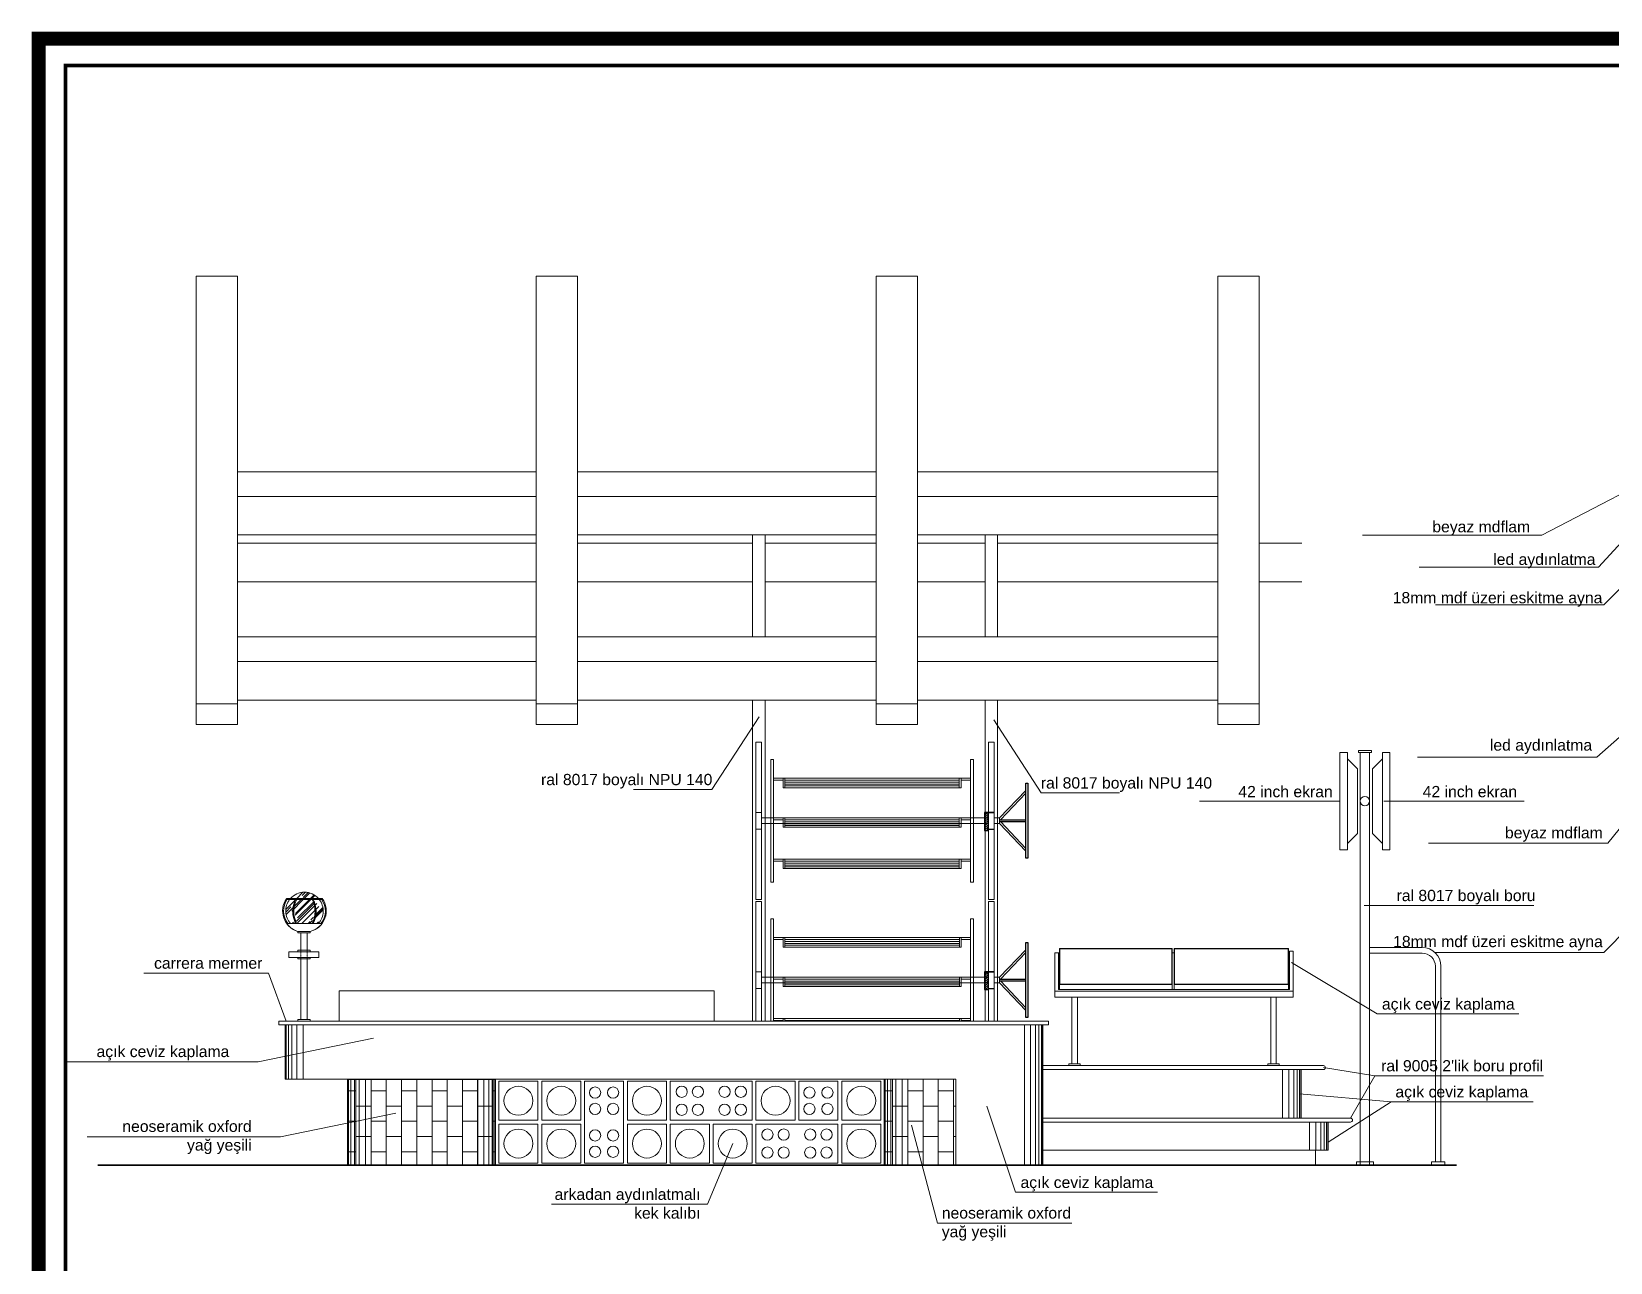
# Model space of a CAD drawing. Header units: millimetres. Extents: x 54215 to 67697, y 23496 to 56611.
# Drawn here: x 55893 to 56735, y 34651 to 35307 of the extents above; entities that cross this region are included whole.
import ezdxf

# ---------------------------------------------------------------- set-up
doc = ezdxf.new("R2010")
doc.units = ezdxf.units.MM
doc.linetypes.add('DASHED', pattern=[19.05, 12.7, -6.35])
doc.linetypes.add('HIDDEN', pattern=[0.375, 0.25, -0.125])
for name, color, linetype, lineweight in [('no3_ahsap gorunus arka ince', 53, 'Continuous', 15), ('no3_ahsap gorunus on ince', 32, 'Continuous', 13), ('no3_cam gorunus arka', 140, 'Continuous', 13), ('no3_duvar kaplama', 8, 'Continuous', 0), ('no3_duvar mevcut', 4, 'Continuous', 35), ('no3_elektrik işaretleri', 10, 'Continuous', 0), ('no3_kutu profil gorunus', 8, 'Continuous', 0), ('no3_kutuprofil kesit', 74, 'Continuous', 18), ('no3_lejand', 255, 'Continuous', 13), ('no3_mermer gorunus on', 31, 'Continuous', 15), ('no3_mobilya aydınlatma', 50, 'Continuous', 13), ('no3_paslanmaz gorunus on', 163, 'Continuous', 15), ('no3_paslanmaz kesit on', 153, 'Continuous', 20), ('no3_yazı duvar', 152, 'Continuous', 0), ('tarama', 8, 'Continuous', 9)]:
    doc.layers.add(name, color=color, linetype=linetype, lineweight=lineweight)
doc.layers.add('no3_ahsap kesit arka', color=7, linetype='Continuous', lineweight=20, true_color=0xff4f14)
doc.layers.add('no3_tefriş ön ince', color=7, linetype='Continuous', lineweight=18, true_color=0x8c1aff)
doc.styles.get("Standard").update_dxf_attribs({"font": 'arial.ttf'})

# ---------------------------------------------------------------- blocks, each defined once
blk = doc.blocks.new('kalıplar')
at = {"layer": 'no3_duvar kaplama'}
for points in [[(55110.95, 23990.86), (55131.8, 23990.86), (55131.8, 23970.01), (55110.95, 23970.01)], [(55133.8, 23990.86), (55154.65, 23990.86), (55154.65, 23970.01), (55133.8, 23970.01)], [(55156.65, 23947.15), (55177.5, 23947.15), (55177.5, 23990.86), (55156.65, 23990.86)], [(55179.5, 23990.86), (55200.35, 23990.86), (55200.35, 23970.01), (55179.5, 23970.01)], [(55202.35, 23990.86), (55246.05, 23990.86), (55246.05, 23970.01), (55202.35, 23970.01)], [(55248.05, 23990.86), (55268.9, 23990.86), (55268.9, 23970.01), (55248.05, 23970.01)], [(55270.9, 23990.86), (55291.75, 23990.86), (55291.75, 23970.01), (55270.9, 23970.01)], [(55293.75, 23990.86), (55314.61, 23990.86), (55314.61, 23970.01), (55293.75, 23970.01)], [(55110.95, 23947.15), (55131.8, 23947.15), (55131.8, 23968.01), (55110.95, 23968.01)], [(55133.8, 23947.15), (55154.65, 23947.15), (55154.65, 23968.01), (55133.8, 23968.01)], [(55179.5, 23947.15), (55200.35, 23947.15), (55200.35, 23968.01), (55179.5, 23968.01)], [(55202.35, 23947.15), (55223.2, 23947.15), (55223.2, 23968.01), (55202.35, 23968.01)], [(55225.2, 23947.15), (55246.05, 23947.15), (55246.05, 23968.01), (55225.2, 23968.01)], [(55248.05, 23947.15), (55291.75, 23947.15), (55291.75, 23968.01), (55248.05, 23968.01)], [(55293.75, 23947.15), (55314.61, 23947.15), (55314.61, 23968.01), (55293.75, 23968.01)]]:
    blk.add_lwpolyline(points, close=True, dxfattribs=at)
for centre, radius in [((55121.37, 23980.43), 7.71), ((55144.22, 23980.43), 7.71), ((55162.26, 23984.77), 3), ((55171.89, 23984.77), 3), ((55189.93, 23980.43), 7.71), ((55208.44, 23985.23), 3), ((55217.11, 23985.23), 3), ((55231.29, 23985.23), 3), ((55239.97, 23985.23), 3), ((55258.48, 23980.43), 7.71), ((55276.52, 23984.77), 3), ((55286.14, 23984.77), 3), ((55304.18, 23980.43), 7.71), ((55162.26, 23976.09), 3), ((55171.89, 23976.09), 3), ((55208.44, 23975.61), 3), ((55217.11, 23975.61), 3), ((55231.29, 23975.61), 3), ((55239.97, 23975.61), 3), ((55276.52, 23976.09), 3), ((55286.14, 23976.09), 3), ((55121.37, 23957.58), 7.71), ((55144.22, 23957.58), 7.71), ((55162.26, 23961.92), 3), ((55171.89, 23961.92), 3), ((55189.93, 23957.58), 7.71), ((55212.78, 23957.58), 7.71), ((55235.63, 23957.58), 7.71), ((55254.14, 23962.38), 3), ((55262.82, 23962.38), 3), ((55276.99, 23962.38), 3), ((55285.67, 23962.38), 3), ((55304.18, 23957.58), 7.71), ((55162.26, 23953.24), 3), ((55171.89, 23953.24), 3), ((55254.14, 23952.76), 3), ((55262.82, 23952.76), 3), ((55276.99, 23952.76), 3), ((55285.67, 23952.76), 3)]:
    blk.add_circle(centre, radius, dxfattribs=at)
blk = doc.blocks.new('dwerayd')
at = {"layer": 'tarama'}
h = blk.add_hatch(dxfattribs=at)
h.set_pattern_fill('AR-RROOF', color=256, scale=0.166812, angle=405, style=0)
h.set_pattern_definition([(45, (54840.516, 23930.4577), (3.5952, 9.5873), [63.5552, -8.474, 21.185, -4.237]), (45, (54843.003, 23935.9404), (-6.9807, 0.9887), [12.711, -1.3982, 25.422, -3.1778]), (45, (54839.4674, 23934.5023), (13.57197, 17.58664), [33.8961, -5.9318, 16.9481, -4.237])])
edge = h.paths.add_edge_path()
edge.add_line((54844.46, 23936.71), (54840.52, 23936.71))
edge.add_arc((54850.52, 23937.13), 10.01, 182.38802, 221.81031)
edge.add_line((54843.06, 23930.46), (54845.99, 23930.46))
edge.add_arc((54856.92, 23936.45), 12.46, 178.77626, 208.72561, ccw=False)
edge = h.paths.add_edge_path()
edge.add_arc((54859.41, 23936.82), 13.99, 180.44173, 207.06104)
edge.add_line((54846.96, 23930.46), (54854.08, 23930.46))
edge.add_arc((54841.63, 23936.82), 13.99, 332.93896, 359.55827)
edge.add_line((54855.61, 23936.71), (54845.43, 23936.71))
edge = h.paths.add_edge_path()
edge.add_arc((54844.12, 23936.45), 12.46, -28.72561, 1.22374, ccw=False)
edge.add_line((54855.05, 23930.46), (54857.98, 23930.46))
edge.add_arc((54850.52, 23937.13), 10.01, 318.18969, 357.61198)
edge.add_line((54860.52, 23936.71), (54856.58, 23936.71))
edge = h.paths.add_edge_path()
edge.add_line((54858.39, 23943.3), (54842.64, 23943.3))
edge.add_arc((54850.52, 23937.13), 10.01, 141.92372, 182.38802)
edge.add_line((54840.52, 23936.71), (54860.52, 23936.71))
edge.add_arc((54850.52, 23937.13), 10.01, 357.61198, 398.07628)
edge = h.paths.add_edge_path()
edge.add_line((54843.06, 23943.8), (54857.98, 23943.8))
edge.add_arc((54850.52, 23937.13), 10.01, 41.81031, 138.18969)
at = {"layer": 'no3_duvar kaplama', "linetype": 'DASHED', "ltscale": 0.01}
for p, q in [((54848.59, 23915.38), (54848.59, 23912.38)), ((54851.92, 23915.38), (54851.92, 23912.38))]:
    blk.add_line(p, q, dxfattribs=at)
at = {"layer": 'no3_mobilya aydınlatma'}
for p, q in [((54841.04, 23943.3), (54859.99, 23943.3)), ((54841.17, 23943.8), (54859.99, 23943.8)), ((54841.04, 23930.46), (54859.99, 23930.46)), ((54848.59, 23915.38), (54848.59, 23925.42)), ((54851.92, 23915.38), (54851.92, 23925.42)), ((54848.59, 23879.26), (54848.59, 23912.38)), ((54851.92, 23879.26), (54851.92, 23912.38))]:
    blk.add_line(p, q, dxfattribs=at)
for points in [[(54846.92, 23925.42), (54853.59, 23925.42), (54853.59, 23926.26), (54846.92, 23926.26)], [(54846.92, 23878.42), (54853.59, 23878.42), (54853.59, 23879.26), (54846.92, 23879.26)]]:
    blk.add_lwpolyline(points, close=True, dxfattribs=at)
for centre in [(54841.17, 23943.55), (54859.87, 23943.55)]:
    blk.add_circle(centre, 0.25, dxfattribs=at)
for centre, radius, start, end in [((54850.26, 23937.13), 11.38, 144.99252, 252.94472), ((54850.26, 23937.13), 10.88, 144.99252, 217.84721), ((54850.52, 23937.13), 10.01, 141.92372, 182.38802), ((54850.52, 23937.13), 10.01, 41.81031, 138.18969), ((54858.81, 23936.82), 14.49, 153.42237, 206.05526), ((54858.81, 23936.82), 13.99, 152.39304, 207.06104), ((54850.99, 23937.14), 11.19, 283.42587, 36.03109), ((54842.22, 23936.82), 13.99, 332.93896, 27.60696), ((54842.22, 23936.82), 14.49, 333.94474, 26.57763), ((54850.52, 23937.13), 10.01, 357.61198, 38.07628), ((54850.99, 23937.14), 10.69, 321.30525, 36.03109), ((54850.52, 23937.13), 10.01, 182.38802, 221.81031), ((54850.52, 23937.13), 10.01, 318.18969, 357.61198), ((54850.26, 23937.13), 11.38, 221.29316, 252.94472), ((54851.12, 23936.99), 11.01, 282.96244, 323.63672)]:
    blk.add_arc(centre, radius, start, end, dxfattribs=at)
blk = doc.blocks.new('dfbgfnghm')
h = blk.add_hatch()
h.set_pattern_fill('ANSI31', color=256, scale=0.25, style=0)
h.set_pattern_definition([(45, (-56.31455, 0), (-0.561266, 0.561266), [])])
h.paths.add_polyline_path([(2847.3, 1224.52), (2845.3, 1224.52), (2845.3, 1214.94), (2847.3, 1214.94)])
for p, q in [((2853.3, 1220.6), (2867.3, 1220.6)), ((2853.3, 1219.6), (2867.3, 1219.6))]:
    blk.add_line(p, q)
at = {"color": 24, "linetype": 'HIDDEN'}
blk.add_line((2847.3, 1215.57), (2850.3, 1215.57), dxfattribs=at)
for points in [[(2868.3, 1240.05), (2868.3, 1200.05), (2867.3, 1200.05), (2867.3, 1240.05), (2868.3, 1240.05)], [(2853.3, 1221.55), (2867.3, 1236.24)], [(2853.78, 1220.6), (2867.3, 1234.79)], [(2847.3, 1224.52), (2845.3, 1224.52), (2845.3, 1214.94), (2847.3, 1214.94), (2847.3, 1224.52)], [(2853.3, 1218.55), (2867.3, 1203.85)], [(2853.68, 1219.6), (2867.3, 1205.3)]]:
    blk.add_lwpolyline(points)
at = {"color": 24}
blk.add_lwpolyline([(2847.3, 1224.52), (2850.3, 1224.52), (2850.3, 1224.52), (2847.3, 1224.52), (2847.3, 1224.52)], dxfattribs=at)
at = {"layer": 'no3_paslanmaz gorunus on', "color": 42}
blk.add_lwpolyline([(2731.3, 1252.63), (2732.8, 1252.63), (2732.8, 1187.38), (2731.3, 1187.38), (2731.3, 1252.63)], dxfattribs=at)
blk.add_lwpolyline([(2837.8, 1252.63), (2839.3, 1252.63), (2839.3, 1187.38), (2837.8, 1187.38), (2837.8, 1252.63)], close=True, dxfattribs=at)
at = {"layer": 'no3_paslanmaz gorunus on'}
for points in [[(2732.8, 1242.68), (2737.8, 1242.68), (2737.8, 1241.68), (2732.8, 1241.68)], [(2738.8, 1241.68), (2831.8, 1241.68), (2831.8, 1242.68), (2738.8, 1242.68)], [(2738.8, 1239.56), (2831.8, 1239.56), (2831.8, 1240.56), (2738.8, 1240.56)], [(2738.8, 1237.68), (2831.8, 1237.68), (2831.8, 1238.68), (2738.8, 1238.68)], [(2837.8, 1242.68), (2832.8, 1242.68), (2832.8, 1241.68), (2837.8, 1241.68)], [(2732.8, 1221.55), (2737.8, 1221.55), (2737.8, 1220.55), (2732.8, 1220.55)], [(2738.8, 1220.55), (2831.8, 1220.55), (2831.8, 1221.55), (2738.8, 1221.55)], [(2837.8, 1221.55), (2832.8, 1221.55), (2832.8, 1220.55), (2837.8, 1220.55)], [(2738.8, 1218.43), (2831.8, 1218.43), (2831.8, 1219.43), (2738.8, 1219.43)], [(2738.8, 1216.55), (2831.8, 1216.55), (2831.8, 1217.55), (2738.8, 1217.55)], [(2732.8, 1199.51), (2737.8, 1199.51), (2737.8, 1198.51), (2732.8, 1198.51)], [(2738.8, 1198.51), (2831.8, 1198.51), (2831.8, 1199.51), (2738.8, 1199.51)], [(2738.8, 1196.39), (2831.8, 1196.39), (2831.8, 1197.39), (2738.8, 1197.39)], [(2738.8, 1194.51), (2831.8, 1194.51), (2831.8, 1195.51), (2738.8, 1195.51)], [(2837.8, 1199.51), (2832.8, 1199.51), (2832.8, 1198.51), (2837.8, 1198.51)]]:
    blk.add_lwpolyline(points, close=True, dxfattribs=at)
for points in [[(2738.8, 1242.68), (2738.8, 1237.68), (2737.8, 1237.68), (2737.8, 1242.68), (2738.8, 1242.68)], [(2832.8, 1242.68), (2832.8, 1237.68), (2831.8, 1237.68), (2831.8, 1242.68), (2832.8, 1242.68)], [(2738.8, 1221.55), (2738.8, 1216.55), (2737.8, 1216.55), (2737.8, 1221.55), (2738.8, 1221.55)], [(2832.8, 1221.55), (2832.8, 1216.55), (2831.8, 1216.55), (2831.8, 1221.55), (2832.8, 1221.55)], [(2738.8, 1199.51), (2738.8, 1194.51), (2737.8, 1194.51), (2737.8, 1199.51), (2738.8, 1199.51)], [(2832.8, 1199.51), (2832.8, 1194.51), (2831.8, 1194.51), (2831.8, 1199.51), (2832.8, 1199.51)]]:
    blk.add_lwpolyline(points, dxfattribs=at)
at = {"layer": 'no3_paslanmaz kesit on', "color": 24}
blk.add_line((2723.3, 1215.57), (2726.3, 1215.57), dxfattribs=at)
for points in [[(2726.3, 1218.84), (2726.3, 1262.01), (2723.3, 1262.01), (2723.3, 1215.57), (2726.3, 1215.57)], [(2850.3, 1218.84), (2850.3, 1262.01), (2847.3, 1262.01), (2847.3, 1215.57), (2850.3, 1215.57)], [(2723.3, 1224.52), (2726.3, 1224.52), (2726.3, 1224.52), (2723.3, 1224.52), (2723.3, 1224.52)], [(2726.3, 1221.25), (2726.3, 1178.08), (2723.3, 1178.08), (2723.3, 1224.52), (2726.3, 1224.52)], [(2850.3, 1221.25), (2850.3, 1178.08), (2847.3, 1178.08), (2847.3, 1224.52), (2850.3, 1224.52)]]:
    blk.add_lwpolyline(points, dxfattribs=at)
for points in [[(2726.3, 1218.55), (2847.3, 1218.55), (2847.3, 1221.55), (2726.3, 1221.55)], [(2850.3, 1218.55), (2853.3, 1218.55), (2853.3, 1221.55), (2850.3, 1221.55)]]:
    blk.add_lwpolyline(points, close=True, dxfattribs=at)

msp = doc.modelspace()

# ---------------------------------------------------------------- hatches: boundary and pattern name
h = msp.add_hatch()
h.set_pattern_fill('ANSI31', color=256, scale=0.25, style=0)
h.set_pattern_definition([(45, (53499.3252, 33581.1502), (-0.561266, 0.561266), [])])
h.paths.add_polyline_path([(56402.942, 34805.67), (56400.942, 34805.67), (56400.942, 34796.087), (56402.942, 34796.087)])
at = {"layer": 'no3_duvar kaplama'}
h = msp.add_hatch(dxfattribs=at)
h.set_pattern_fill('AR-B816', color=256, scale=0.04, angle=90)
h.set_pattern_definition([(90, (1030.978, 10756.438), (-8.128, 5e-16), []), (180, (1030.978, 10756.438), (-8.128, -8.128), [8.128, -8.128])])
h.paths.add_polyline_path([(56061.288, 34748.294), (56061.288, 34702.592), (56140.225, 34702.592), (56140.225, 34748.294)])
h = msp.add_hatch(dxfattribs=at)
h.set_pattern_fill('AR-B816', color=256, scale=0.04, angle=90)
h.set_pattern_definition([(90, (1317.146, 10756.438), (-8.128, 5e-16), []), (180, (1317.146, 10756.438), (-8.128, -8.128), [8.128, -8.128])])
h.paths.add_polyline_path([(56347.456, 34748.294), (56347.456, 34702.592), (56385.592, 34702.592), (56385.592, 34748.294)])

# ---------------------------------------------------------------- linework, layer by layer
for p, q in [((56408.942, 34801.746), (56422.942, 34801.746)), ((56408.942, 34800.746), (56422.942, 34800.746)), ((56431.211, 34777.331), (56431.211, 34702.592)), ((56061.288, 34748.294), (56140.225, 34748.294)), ((56568.847, 34753.492), (56568.847, 34727.592)), ((56583.28, 34725.492), (56583.28, 34710.592))]:
    msp.add_line(p, q)
at = {"color": 24, "linetype": 'HIDDEN'}
msp.add_line((56402.942, 34796.722), (56405.942, 34796.722), dxfattribs=at)
at = {"color": 252, "const_width": 2.031}
msp.add_lwpolyline([(58449.655, 34783.915, -0.4142136), (58440.109, 34774.37), (58079.769, 34774.37, 0.4142136), (58055.905, 34750.506), (58055.905, 34518.555, 0.4142136), (58079.769, 34494.691), (58440.109, 34494.691, -0.4142136), (58449.655, 34485.145), (58449.655, 34169.5), (55910.864, 34169.5), (55910.864, 35288.864), (58449.655, 35288.864), (58449.655, 34783.915)], format="xyb", dxfattribs=at)
for points in [[(56408.942, 34802.696), (56422.942, 34817.392)], [(56409.419, 34801.746), (56422.942, 34815.942)], [(56423.942, 34821.196), (56423.942, 34781.196), (56422.942, 34781.196), (56422.942, 34821.196), (56423.942, 34821.196)], [(56402.942, 34805.67), (56400.942, 34805.67), (56400.942, 34796.087), (56402.942, 34796.087), (56402.942, 34805.67)], [(56408.942, 34799.696), (56422.942, 34785)], [(56409.323, 34800.746), (56422.942, 34786.45)]]:
    msp.add_lwpolyline(points)
at = {"color": 24}
msp.add_lwpolyline([(56402.942, 34805.67), (56405.942, 34805.67), (56405.942, 34805.67), (56402.942, 34805.67), (56402.942, 34805.67)], dxfattribs=at)
at = {"layer": 'no3_ahsap gorunus arka ince'}
for p, q in [((56002.522, 35034.061), (56161.823, 35034.061)), ((56183.823, 35034.061), (56277.236, 35034.061)), ((56283.836, 35034.061), (56343.123, 35034.061)), ((56365.123, 35034.061), (56401.236, 35034.061)), ((56407.836, 35034.061), (56525.277, 35034.061)), ((56547.277, 35034.061), (56570.081, 35034.061)), ((56002.522, 35013.597), (56161.823, 35013.597)), ((56183.823, 35013.597), (56277.236, 35013.597)), ((56283.836, 35013.597), (56343.123, 35013.597)), ((56365.123, 35013.597), (56401.236, 35013.597)), ((56407.836, 35013.597), (56525.277, 35013.597)), ((56547.277, 35013.597), (56570.081, 35013.597))]:
    msp.add_line(p, q, dxfattribs=at)
at = {"layer": 'no3_ahsap gorunus on ince'}
for p, q in [((56002.522, 35072.214), (56161.823, 35072.214)), ((56183.823, 35072.214), (56343.123, 35072.214)), ((56365.123, 35072.214), (56525.277, 35072.214)), ((56002.522, 35059.086), (56161.823, 35059.086)), ((56183.823, 35059.086), (56343.123, 35059.086)), ((56365.123, 35059.086), (56525.277, 35059.086)), ((56002.522, 35038.523), (56161.823, 35038.523)), ((56183.823, 35038.523), (56343.123, 35038.523)), ((56365.123, 35038.523), (56525.277, 35038.523)), ((56002.522, 34984.167), (56161.823, 34984.167)), ((56183.823, 34984.167), (56343.123, 34984.167)), ((56365.123, 34984.167), (56525.277, 34984.167)), ((56002.522, 34971.039), (56161.823, 34971.039)), ((56183.823, 34971.039), (56343.123, 34971.039)), ((56365.123, 34971.039), (56525.277, 34971.039)), ((56002.522, 34950.476), (56161.823, 34950.476)), ((56183.823, 34950.476), (56343.123, 34950.476)), ((56365.123, 34950.476), (56525.277, 34950.476)), ((56441.095, 34815.798), (56438.395, 34815.798)), ((56438.395, 34815.798), (56438.395, 34792.068)), ((56440.395, 34815.798), (56440.395, 34796.259)), ((56501.895, 34815.798), (56500.895, 34815.798)), ((56563.395, 34815.798), (56562.895, 34815.798)), ((56563.395, 34816.694), (56563.395, 34796.259)), ((56565.395, 34816.694), (56563.395, 34816.694)), ((56565.395, 34816.694), (56565.395, 34792.068)), ((56565.395, 34795.359), (56438.395, 34795.359)), ((56565.395, 34792.068), (56438.395, 34792.068)), ((56563.395, 34796.259), (56440.395, 34796.259)), ((56028.018, 34777.331), (56028.018, 34748.294)), ((56432, 34777.331), (56432, 34702.592)), ((56432, 34777.331), (56432, 34702.592)), ((56385.592, 34748.294), (56028.018, 34748.294)), ((56061.288, 34748.294), (56061.288, 34702.592)), ((56140.225, 34748.294), (56140.225, 34702.592)), ((56140.225, 34748.294), (56140.225, 34702.592)), ((56347.356, 34748.294), (56347.356, 34702.592)), ((56347.356, 34748.294), (56347.356, 34702.592)), ((56385.592, 34748.294), (56385.592, 34702.592)), ((56432, 34702.592), (56432, 34755.592)), ((56432, 34755.592), (56463.664, 34755.592)), ((56432, 34755.592), (56432, 34702.592)), ((56569.635, 34755.592), (56463.664, 34755.592)), ((56569.635, 34727.592), (56569.635, 34753.492)), ((56432, 34727.592), (56584.069, 34727.592)), ((56432, 34710.592), (56584.069, 34710.592)), ((56577.269, 34710.592), (56577.269, 34702.592))]:
    msp.add_line(p, q, dxfattribs=at)
for points in [[(56432, 34702.592), (56432, 34755.592), (56463.664, 34755.592)], [(56569.635, 34755.592), (56569.635, 34755.592), (56463.664, 34755.592)], [(56569.635, 34727.592), (56569.635, 34753.492)], [(56432, 34727.592), (56584.069, 34727.592)], [(56584.069, 34725.492), (56584.069, 34710.592)]]:
    msp.add_lwpolyline(points, dxfattribs=at)
at = {"layer": 'no3_ahsap kesit arka'}
msp.add_lwpolyline([(56030.018, 34816.288), (56046.018, 34816.288), (56046.018, 34813.288), (56030.018, 34813.288)], close=True, dxfattribs=at)
at = {"layer": 'no3_cam gorunus arka'}
for p, q in [((56056.722, 34795.414), (56256.722, 34795.414)), ((56056.722, 34779.331), (56056.722, 34795.414)), ((56256.722, 34779.331), (56256.722, 34795.414))]:
    msp.add_line(p, q, dxfattribs=at)
at = {"layer": 'no3_duvar kaplama'}
for p, q in [((56028.496, 34777.331), (56028.496, 34748.294)), ((56029.811, 34777.331), (56029.811, 34748.294)), ((56029.811, 34777.331), (56029.811, 34748.294)), ((56031.651, 34777.331), (56031.651, 34748.294)), ((56031.651, 34777.331), (56031.651, 34748.294)), ((56034.28, 34777.331), (56034.28, 34748.294)), ((56034.28, 34777.331), (56034.28, 34748.294)), ((56037.61, 34777.331), (56037.61, 34748.294)), ((56037.61, 34777.331), (56037.61, 34748.294)), ((56422.097, 34777.331), (56422.097, 34702.592)), ((56422.097, 34777.331), (56422.097, 34702.592)), ((56425.428, 34777.331), (56425.428, 34702.592)), ((56425.428, 34777.331), (56425.428, 34702.592)), ((56428.057, 34777.331), (56428.057, 34702.592)), ((56428.057, 34777.331), (56428.057, 34702.592)), ((56429.897, 34777.331), (56429.897, 34702.592)), ((56429.897, 34777.331), (56429.897, 34702.592)), ((56431.211, 34777.331), (56431.211, 34702.592)), ((56061.767, 34748.294), (56061.767, 34702.592)), ((56063.081, 34748.294), (56063.081, 34702.592)), ((56063.081, 34748.294), (56063.081, 34702.592)), ((56064.922, 34748.294), (56064.922, 34702.592)), ((56064.922, 34748.294), (56064.922, 34702.592)), ((56067.551, 34748.294), (56067.551, 34702.592)), ((56067.551, 34748.294), (56067.551, 34702.592)), ((56070.881, 34748.294), (56070.881, 34702.592)), ((56070.881, 34748.294), (56070.881, 34702.592)), ((56130.633, 34748.294), (56130.633, 34702.592)), ((56130.633, 34748.294), (56130.633, 34702.592)), ((56133.963, 34748.294), (56133.963, 34702.592)), ((56133.963, 34748.294), (56133.963, 34702.592)), ((56136.592, 34748.294), (56136.592, 34702.592)), ((56136.592, 34748.294), (56136.592, 34702.592)), ((56138.432, 34748.294), (56138.432, 34702.592)), ((56138.432, 34748.294), (56138.432, 34702.592)), ((56139.747, 34748.294), (56139.747, 34702.592)), ((56347.835, 34748.294), (56347.835, 34702.592)), ((56349.149, 34748.294), (56349.149, 34702.592)), ((56349.149, 34748.294), (56349.149, 34702.592)), ((56350.99, 34748.294), (56350.99, 34702.592)), ((56350.99, 34748.294), (56350.99, 34702.592)), ((56353.618, 34748.294), (56353.618, 34702.592)), ((56353.618, 34748.294), (56353.618, 34702.592)), ((56356.949, 34748.294), (56356.949, 34702.592)), ((56356.949, 34748.294), (56356.949, 34702.592)), ((56559.733, 34753.492), (56559.733, 34727.592)), ((56559.733, 34753.492), (56559.733, 34727.592)), ((56563.063, 34753.492), (56563.063, 34727.592)), ((56563.063, 34753.492), (56563.063, 34727.592)), ((56565.692, 34753.492), (56565.692, 34727.592)), ((56565.692, 34753.492), (56565.692, 34727.592)), ((56567.532, 34753.492), (56567.532, 34727.592)), ((56567.532, 34753.492), (56567.532, 34727.592)), ((56568.847, 34753.492), (56568.847, 34727.592)), ((56574.167, 34725.492), (56574.167, 34710.592)), ((56574.167, 34725.492), (56574.167, 34710.592)), ((56577.497, 34725.492), (56577.497, 34710.592)), ((56577.497, 34725.492), (56577.497, 34710.592)), ((56580.126, 34725.492), (56580.126, 34710.592)), ((56580.126, 34725.492), (56580.126, 34710.592)), ((56581.966, 34725.492), (56581.966, 34710.592)), ((56581.966, 34725.492), (56581.966, 34710.592)), ((56583.28, 34725.492), (56583.28, 34710.592))]:
    msp.add_line(p, q, dxfattribs=at)
at = {"layer": 'no3_duvar mevcut'}
msp.add_line((56652.565, 34702.592), (55928.084, 34702.592), dxfattribs=at)
at = {"layer": 'no3_elektrik işaretleri'}
for p, q in [((56594.32, 34919.186), (56599.674, 34913.832)), ((56613.027, 34919.186), (56607.674, 34913.832)), ((56599.674, 34879.352), (56599.674, 34913.832)), ((56607.674, 34879.352), (56607.674, 34913.832)), ((56594.32, 34873.999), (56599.674, 34879.352)), ((56613.027, 34873.999), (56607.674, 34879.352))]:
    msp.add_line(p, q, dxfattribs=at)
for points in [[(56594.32, 34922.592), (56594.32, 34870.592), (56590.32, 34870.592), (56590.32, 34922.592)], [(56613.027, 34922.592), (56613.027, 34870.592), (56617.027, 34870.592), (56617.027, 34922.592)]]:
    msp.add_lwpolyline(points, close=True, dxfattribs=at)
at = {"layer": 'no3_kutu profil gorunus'}
for p, q in [((56440.895, 34798.891), (56440.895, 34796.259)), ((56500.895, 34798.891), (56500.895, 34796.259)), ((56501.895, 34798.891), (56501.895, 34796.259)), ((56562.895, 34798.891), (56562.895, 34796.259)), ((56432, 34755.592), (56581.585, 34755.592)), ((56581.585, 34753.492), (56432, 34753.492)), ((56432, 34727.592), (56596.019, 34727.592)), ((56596.019, 34725.492), (56432, 34725.492))]:
    msp.add_line(p, q, dxfattribs=at)
for points in [[(56440.895, 34817.991), (56500.895, 34817.991), (56500.895, 34798.891), (56440.895, 34798.891)], [(56441.095, 34817.791), (56500.695, 34817.791), (56500.695, 34799.091), (56441.095, 34799.091)], [(56501.895, 34817.991), (56562.895, 34817.991), (56562.895, 34798.891), (56501.895, 34798.891)], [(56502.095, 34817.791), (56562.695, 34817.791), (56562.695, 34799.091), (56502.095, 34799.091)]]:
    msp.add_lwpolyline(points, close=True, dxfattribs=at)
at = {"layer": 'no3_kutuprofil kesit', "color": 78, "lineweight": 15}
for p, q in [((56277.236, 34984.167), (56277.236, 35038.523)), ((56283.836, 34984.167), (56283.836, 35038.523)), ((56401.236, 34984.167), (56401.236, 35038.523)), ((56407.836, 34984.167), (56407.836, 35038.523))]:
    msp.add_line(p, q, dxfattribs=at)
at = {"layer": 'no3_kutuprofil kesit'}
for p, q in [((56277.236, 34950.476), (56277.236, 34779.331)), ((56283.836, 34950.476), (56283.836, 34779.331)), ((56401.236, 34950.476), (56401.236, 34779.331)), ((56407.836, 34950.476), (56407.836, 34779.331)), ((56607.174, 34922.592), (56600.174, 34922.592)), ((56601.174, 34702.592), (56601.174, 34922.592)), ((56606.174, 34702.592), (56606.174, 34922.592)), ((56606.174, 34818.561), (56634.224, 34818.561)), ((56606.174, 34815.561), (56634.224, 34815.561)), ((56641.224, 34808.561), (56641.224, 34704.37)), ((56644.224, 34808.561), (56644.224, 34704.37)), ((56447.361, 34756.592), (56447.361, 34792.068)), ((56450.361, 34756.592), (56450.361, 34792.068)), ((56553.43, 34756.592), (56553.43, 34792.068)), ((56556.43, 34756.592), (56556.43, 34792.068))]:
    msp.add_line(p, q, dxfattribs=at)
for points in [[(56600.174, 34922.592), (56607.174, 34922.592), (56607.174, 34923.592), (56600.174, 34923.592)], [(56445.861, 34756.592), (56445.861, 34755.592), (56451.861, 34755.592), (56451.861, 34756.592)], [(56551.93, 34756.592), (56551.93, 34755.592), (56557.93, 34755.592), (56557.93, 34756.592)], [(56599.174, 34702.592), (56608.211, 34702.592), (56608.211, 34704.37), (56599.174, 34704.37)], [(56639.104, 34702.592), (56646.261, 34702.592), (56646.261, 34704.37), (56639.104, 34704.37)]]:
    msp.add_lwpolyline(points, close=True, dxfattribs=at)
msp.add_circle((56603.674, 34896.592), 2.5, dxfattribs=at)
for centre, radius, start in [((56634.224, 34808.561), 10, 0), ((56634.224, 34808.561), 7, 0), ((56581.585, 34754.542), 1.05, 270), ((56596.019, 34726.542), 1.05, 270)]:
    msp.add_arc(centre, radius, start, 90, dxfattribs=at)
at = {"layer": 'no3_lejand', "color": 1, "const_width": 7.466}
msp.add_lwpolyline([(58463.973, 34155.182), (55896.546, 34155.182), (55896.546, 35303.182), (58463.973, 35303.182), (58463.973, 34783.915, -0.4142136), (58440.109, 34760.051), (58079.769, 34760.051, 0.4142136), (58070.223, 34750.506), (58070.223, 34518.555, 0.4142136), (58079.769, 34509.009), (58440.109, 34509.009, -0.4142136), (58463.973, 34485.145), (58463.973, 34155.182)], format="xyb", dxfattribs=at)
at = {"layer": 'no3_mermer gorunus on'}
for p, q in [((56024.722, 34779.331), (56434.986, 34779.331)), ((56024.722, 34779.331), (56024.722, 34777.331)), ((56024.722, 34777.331), (56434.986, 34777.331)), ((56434.986, 34779.331), (56434.986, 34777.331))]:
    msp.add_line(p, q, dxfattribs=at)
at = {"layer": 'no3_mobilya aydınlatma'}
for points in [[(56034.681, 34816.288), (56041.354, 34816.288), (56041.354, 34817.122), (56034.681, 34817.122)], [(56034.681, 34812.454), (56041.354, 34812.454), (56041.354, 34813.288), (56034.681, 34813.288)]]:
    msp.add_lwpolyline(points, close=True, dxfattribs=at)
at = {"layer": 'no3_paslanmaz gorunus on', "color": 42}
for points in [[(56286.942, 34833.779), (56288.442, 34833.779), (56288.442, 34779.331)], [(56286.942, 34779.331), (56286.942, 34833.779)], [(56393.442, 34779.331), (56393.442, 34833.779), (56394.942, 34833.779), (56394.942, 34779.331)]]:
    msp.add_lwpolyline(points, dxfattribs=at)
at = {"layer": 'no3_paslanmaz gorunus on'}
for points in [[(56288.442, 34823.826), (56293.442, 34823.826), (56293.442, 34822.826), (56288.442, 34822.826)], [(56294.442, 34822.826), (56387.442, 34822.826), (56387.442, 34823.826), (56294.442, 34823.826)], [(56393.442, 34823.826), (56388.442, 34823.826), (56388.442, 34822.826), (56393.442, 34822.826)], [(56294.442, 34820.711), (56387.442, 34820.711), (56387.442, 34821.711), (56294.442, 34821.711)], [(56294.442, 34818.826), (56387.442, 34818.826), (56387.442, 34819.826), (56294.442, 34819.826)], [(56288.442, 34802.696), (56293.442, 34802.696), (56293.442, 34801.696), (56288.442, 34801.696)], [(56294.442, 34801.696), (56387.442, 34801.696), (56387.442, 34802.696), (56294.442, 34802.696)], [(56294.442, 34799.581), (56387.442, 34799.581), (56387.442, 34800.581), (56294.442, 34800.581)], [(56294.442, 34797.696), (56387.442, 34797.696), (56387.442, 34798.696), (56294.442, 34798.696)], [(56393.442, 34802.696), (56388.442, 34802.696), (56388.442, 34801.696), (56393.442, 34801.696)], [(56288.442, 34780.656), (56293.442, 34780.656), (56293.442, 34779.656), (56288.442, 34779.656)], [(56294.442, 34779.656), (56387.442, 34779.656), (56387.442, 34780.656), (56294.442, 34780.656)], [(56393.442, 34780.656), (56388.442, 34780.656), (56388.442, 34779.656), (56393.442, 34779.656)]]:
    msp.add_lwpolyline(points, close=True, dxfattribs=at)
for points in [[(56294.442, 34823.826), (56294.442, 34818.826), (56293.442, 34818.826), (56293.442, 34823.826), (56294.442, 34823.826)], [(56388.442, 34823.826), (56388.442, 34818.826), (56387.442, 34818.826), (56387.442, 34823.826), (56388.442, 34823.826)], [(56294.442, 34802.696), (56294.442, 34797.696), (56293.442, 34797.696), (56293.442, 34802.696), (56294.442, 34802.696)], [(56388.442, 34802.696), (56388.442, 34797.696), (56387.442, 34797.696), (56387.442, 34802.696), (56388.442, 34802.696)], [(56293.442, 34779.331), (56293.442, 34780.656), (56294.442, 34780.656)], [(56294.442, 34780.656), (56294.442, 34779.331)], [(56387.442, 34779.331), (56387.442, 34780.656), (56388.442, 34780.656)], [(56388.442, 34780.656), (56388.442, 34779.331)]]:
    msp.add_lwpolyline(points, dxfattribs=at)
at = {"layer": 'no3_paslanmaz kesit on', "color": 24}
msp.add_line((56278.942, 34796.722), (56281.942, 34796.722), dxfattribs=at)
for points in [[(56281.942, 34799.987), (56281.942, 34843.164), (56278.942, 34843.164), (56278.942, 34796.722), (56281.942, 34796.722)], [(56405.942, 34799.987), (56405.942, 34843.164), (56402.942, 34843.164), (56402.942, 34796.722), (56405.942, 34796.722)], [(56278.942, 34805.67), (56281.942, 34805.67), (56281.942, 34805.67), (56278.942, 34805.67), (56278.942, 34805.67)], [(56278.942, 34779.331), (56278.942, 34805.67), (56281.942, 34805.67)], [(56281.942, 34802.405), (56281.942, 34779.331)], [(56402.942, 34779.331), (56402.942, 34805.67), (56405.942, 34805.67)], [(56405.942, 34802.405), (56405.942, 34779.331)]]:
    msp.add_lwpolyline(points, dxfattribs=at)
for points in [[(56281.942, 34799.696), (56402.942, 34799.696), (56402.942, 34802.696), (56281.942, 34802.696)], [(56405.942, 34799.696), (56408.942, 34799.696), (56408.942, 34802.696), (56405.942, 34802.696)]]:
    msp.add_lwpolyline(points, close=True, dxfattribs=at)
at = {"layer": 'no3_tefriş ön ince'}
for p, q in [((55980.522, 35176.45), (56002.522, 35176.45)), ((55980.522, 34937.459), (55980.522, 35176.45)), ((56002.522, 34937.459), (56002.522, 35176.45)), ((56161.823, 35176.45), (56183.823, 35176.45)), ((56161.823, 34937.459), (56161.823, 35176.45)), ((56183.823, 34937.459), (56183.823, 35176.45)), ((56343.123, 35176.45), (56365.123, 35176.45)), ((56343.123, 34937.459), (56343.123, 35176.45)), ((56365.123, 34937.459), (56365.123, 35176.45)), ((56525.277, 35176.45), (56547.277, 35176.45)), ((56525.277, 34937.459), (56525.277, 35176.45)), ((56547.277, 34937.459), (56547.277, 35176.45)), ((55980.522, 34948.401), (56002.522, 34948.401)), ((56161.823, 34948.401), (56183.823, 34948.401)), ((56343.123, 34948.401), (56365.123, 34948.401)), ((56525.277, 34948.401), (56547.277, 34948.401)), ((55980.522, 34937.459), (56002.522, 34937.459)), ((56161.823, 34937.459), (56183.823, 34937.459)), ((56343.123, 34937.459), (56365.123, 34937.459)), ((56525.277, 34937.459), (56547.277, 34937.459))]:
    msp.add_line(p, q, dxfattribs=at)
at = {"layer": 'no3_yazı duvar'}
for p, q in [((56590.32, 34896.592), (56515.433, 34896.592)), ((56688.612, 34896.592), (56613.724, 34896.592)), ((56603.223, 34840.974), (56693.738, 34840.974)), ((56608.966, 34750.147), (56596.019, 34727.592)), ((56617.741, 34736.336), (56568.847, 34740.542))]:
    msp.add_line(p, q, dxfattribs=at)
for points in [[(56775.282, 35078.592), (56698.016, 35038.325), (56602.431, 35038.325)], [(56777.005, 35074.481), (56728.145, 35021.386), (56632.56, 35021.386)], [(56784.128, 35054.572), (56731.022, 35001.219), (56641.251, 35001.219)], [(56777.005, 34963.865), (56727.372, 34920.075), (56631.787, 34920.075)], [(56280.758, 34941.546), (56255.421, 34902.731), (56213.683, 34902.731)], [(56405.806, 34939.872), (56431.143, 34901.057), (56472.881, 34901.057)], [(56775.428, 34926.415), (56733.191, 34874.263), (56637.606, 34874.263)], [(56783.575, 34869.304), (56731.022, 34815.951), (56641.251, 34815.951)], [(56564.496, 34810.504), (56610.137, 34783.163), (56685.723, 34783.163)], [(56028.496, 34779.331), (56019.202, 34804.882), (55952.652, 34804.882)], [(56075.029, 34770.156), (56013.681, 34757.577), (55910.493, 34757.577)], [(56581.585, 34754.542), (56608.966, 34750.147), (56698.91, 34750.147)], [(56402.106, 34733.887), (56417.459, 34688.062), (56493.044, 34688.062)], [(56584.069, 34714.711), (56617.741, 34736.336), (56693.326, 34736.336)], [(56086.928, 34730.272), (56025.581, 34717.693), (55922.393, 34717.693)], [(56361.899, 34723.854), (56375.739, 34671.502), (56447.375, 34671.502)], [(56266.605, 34714.018), (56253.179, 34681.772), (56170.021, 34681.772)]]:
    msp.add_lwpolyline(points, dxfattribs=at)

# ---------------------------------------------------------------- block references
for name, p in [('dfbgfnghm', (53555.64, 33666.092)), ('dwerayd', (1187.762, 10900.91)), ('kalıplar', (1030.978, 10756.438))]:
    msp.add_blockref(name, p)

# ---------------------------------------------------------------- texts
at = {"layer": 'no3_yazı duvar', "char_height": 6}
for s, insert, width, attachment_point in [('beyaz mdflam', (56691.771, 35045.932), 108.02303, 3), ('led aydınlatma', (56726.598, 35028.545), 108.02303, 3), ('18mm mdf üzeri eskitme ayna', (56730.29, 35008.081), 108.02303, 3), ('led aydınlatma', (56724.818, 34929.522), 108.02303, 3), ('ral 8017 boyalı NPU 140', (56255.758, 34911.122), 108.02303, 3), ('ral 8017 boyalı NPU 140', (56522.196, 34909.325), 108.02303, 3), ('42 inch ekran', (56586.523, 34904.697), 108.02303, 3), ('42 inch ekran', (56684.814, 34904.697), 108.02303, 3), ('beyaz mdflam', (56730.499, 34882.773), 108.02303, 3), ('ral 8017 boyalı boru', (56694.632, 34849.3), 108.02303, 3), ('18mm mdf üzeri eskitme ayna', (56730.504, 34824.766), 108.02303, 3), ('carrera mermer', (56015.856, 34813.253), 108.02303, 3), ('açık ceviz kaplama', (56612.742, 34791.465), 77.95522, 1), ('açık ceviz kaplama', (55998.242, 34766.136), 77.95522, 3), ("ral 9005 2'lik boru profil", (56612.312, 34758.518), 108.02303, 1), ('açık ceviz kaplama', (56690.721, 34744.638), 77.95522, 3), ('neoseramik oxford yağ yeşili', (56010.142, 34726.251), 77.95522, 3), ('arkadan aydınlatmalı kek kalıbı', (56249.451, 34690.01), 77.95522, 3), ('açık ceviz kaplama', (56420.063, 34696.363), 77.95522, 1), ('neoseramik oxford yağ yeşili', (56378.087, 34680.06), 77.95522, 1)]:
    msp.add_mtext(s, dxfattribs=dict(at, insert=insert, width=width, attachment_point=attachment_point))

doc.saveas('drawing.dxf')
